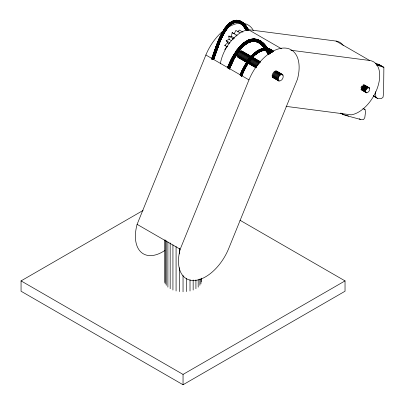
<?xml version="1.0" encoding="UTF-8"?>
<svg xmlns="http://www.w3.org/2000/svg" width="405" height="405" viewBox="0 0 405 405"><rect width="100%" height="100%" fill="white"/><g stroke="black" fill="none" stroke-linecap="round" stroke-linejoin="round"><path stroke-width="0.61" d="M262.941 45.902C263.69 50.757 268.895 45.831 264.192 44.697M264.951 44.93C265.903 45.983 263.908 47.633 263.063 46.484M256.466 51.693L256.633 51.263L257.114 51.324L257.879 52.655L255.97 53.819M231.63 22.113C232.045 19.875 234.419 24.016 232.313 23.333M342.792 113.678L342.929 114.478L346.604 115.683L360.278 119.379L363.574 119.597L364.794 117.658L365.523 111.988L365.067 109.598L363.012 108.408M375.501 91.682L375.86 97.21L377.409 98.344L381.459 98.526L383.054 97.24L383.596 92.608L383.874 67.478L379.1 64.547L375.425 63.347L380.057 66.02L383.732 67.225M264.632 48.57L263.24 46.286M227.488 67.605L229.741 62.603M228.865 64.309C230.389 65.549 232.404 65.969 231.832 62.871M229.331 68.546C233.523 54.113 252.983 27.049 266.829 48.468L266.941 47.663L266.196 47.107M269.563 54.24L267.948 51.562C265.953 53.075 264.232 46.752 268.475 54.427M269.826 53.004L268.591 50.453M238.256 51.739L241.972 47.471L243.815 45.912L243.258 44.616L242.114 44.145L244.18 42.611L245.46 43.963L245.43 44.575L244.767 44.565M243.85 70.591L242.529 74.161L240.697 73.366L241.188 73.426M240.038 22.007L241.836 23.277C242.428 22.219 244.119 23.055 243.415 24.138L245.81 26.684L247.946 29.904M242.529 74.161L243.273 72.1M245.465 41.973L245.698 41.421L247.617 40.394L248.28 40.616L248.807 41.376L248.817 42.404L248.305 42.697L251.956 41.442L254.988 41.239C255.909 40.621 255.428 38.596 254.188 39.052M230.161 67.331L229.498 69.113L230.197 67.443L229.802 67.068M278.807 80.929C276.696 78.732 279.546 73.791 282.508 74.525C284.624 76.727 281.774 81.663 278.807 80.929L272.833 77.482M365.588 91.403C365.128 89.297 369.137 85.678 369.674 89.049C370.135 91.15 366.125 94.775 365.588 91.403L361.265 88.908M230.455 24.771C234.905 20.169 242.468 21.597 245.683 26.857C244.742 28.016 243.127 26.619 243.202 25.449M230.587 22.953C230.318 20.68 233.396 24.138 231.463 24.022M224.679 32.03L221.93 36.941L220.254 36.075L224 29.398L225.828 30.608L224.876 32.127L224.228 31.772M225.828 30.633L224.993 31.539M244.109 27.044L244.007 26.178M240.96 22.594L241.982 23.115L244.387 25.672L245.678 25.52L245.81 26.684M250.037 58.153C249.06 56.827 252.158 59.034 251.029 58.917M245.683 26.857L246.402 27.844C245.592 29.388 243.714 26.568 245.136 28.056M246.534 27.677L246.544 26.644L245.288 26.548L242.149 22.984M247.237 28.75L247.252 27.727L246.599 27.459L245.82 27.742L244.387 25.672M254.811 53.313C254.35 51.136 257.438 54.852 255.408 54.042M232.348 21.49L228.369 24.528L228.359 24.087L229.681 24.928L229.934 25.515L229.584 25.712M246.691 27.312C233.644 9.229 220.178 36.749 217.09 47.972L215.85 47.425L217.88 41.411L217.141 43.355L218.695 44.099L221.778 36.885L225.509 30.314L229.787 25.095L233.159 22.599L235.406 21.723L237.613 21.465L239.719 21.809L241.689 22.665L245.141 25.571L248.042 29.727L247.961 28.882L246.903 28.689L247.774 30.132M241.385 76.094L244.969 68.253L248.417 62.4L252.715 56.857L256.071 53.678L259.661 51.258L264.87 49.547L269.284 49.911L272.833 51.653L272.909 51.106L270.965 49.78L271.674 50.083L271.654 51.136L270.925 51.673L270.14 51.222L271.512 52.27L270.322 51.496M247.171 41.037C247.45 39.822 249.936 38.961 250.467 40.444C250.887 41.072 250.457 42.434 249.556 41.938M239.011 47.937L238.844 47.517L240.595 45.684L241.734 46.413L242.185 47.471M238.844 47.517C239.441 47.294 241.4 49.142 240.347 49.051C246.61 39.665 260.506 37.25 266.409 48.256M244.615 42.56L243.764 43.148L244.18 42.611M234.52 38.171L231.397 36.369L232.176 32.516L237.082 35.615M236.12 36.025L236.343 34.926M230.526 22.599C228.218 24.234 230.05 22.083 230.703 23.758C231.093 26.335 231.017 23.637 233.148 23.136M257.879 52.655L254.355 55.667L254.168 54.898L253.231 54.164L251.333 55.91L252.826 57.085L251.763 58.067M246.534 43.538L247.075 43.441L247.182 42.773L246.134 41.411L243.835 42.722M242.291 44.054L240.428 45.947L240.504 45.704M228.79 24.118L225.205 28.178L225.043 27.91L226.82 29.19L225.939 30.097M243.415 24.138L240.656 22.386L240.393 21.116L239.527 21.095M216.802 47.344L217.784 47.972L222.335 35.579M258.937 51.85L261.412 50.772L261.316 49.876L260.572 49.243L258.274 50.458L259.62 49.84M257.712 52.944C259.676 53.126 260.445 50.2 258.481 50.144M217.774 47.917L213.607 59.672L218.437 46.119L218.022 45.745L213.222 59.252M215.85 47.425L216.462 45.304L211.618 59.003M215.764 47.35L217.946 41.391M215.971 47.512L218.923 39.609M217.495 46.033L215.966 50.336M218.173 45.831L213.374 59.343M217.637 47.77L219.454 42.434M217.723 47.846L218.381 45.998M217.753 48.013L218.427 46.064M211.572 58.938L215.718 47.279M211.704 59.084L216.569 45.294M211.825 59.17L216.498 45.892M212.185 58.674C217.556 45.724 220.32 28.502 233.69 21.03C235.614 19.091 235.994 23.692 234.181 22.432M212.357 58.76C217.925 45.74 220.563 27.246 235.011 20.771C238.079 18.407 238.388 23.667 236.085 22.042M212.341 59.429C216.518 48.367 219.475 36.354 226.982 26.917C230.06 22.913 235.432 19.02 240.631 21.389M212.544 59.51C217.141 47.567 220.138 34.04 229.412 24.599C231.837 22.275 235.148 20.372 238.621 20.944C239.512 21.354 242.22 21.349 241.613 22.867M212.858 59.079L213.481 57.333M214.098 55.581L215.551 51.501M212.746 59.575C216.883 49.162 227.747 6.981 245.982 26.128M213.045 59.165L217.191 47.507M213.344 59.059L218.781 43.699M213.303 59.672L218.928 43.786M213.44 59.682L220.568 40.368L220.209 40.125M213.546 59.672L218.234 46.2M218.093 46.19L216.371 45.431L217.333 43.234M216.705 45.304L217.277 43.76M218.406 46.165L219.049 43.872M255.135 52.635L252.998 54.513L254.811 52.62M217.272 43.497L222.036 32.608L221.196 34.374L222.796 35.23L226.653 28.957L229.863 25.252L233.184 22.791L235.396 21.936L237.573 21.678L240.656 22.386M221.93 36.941L218.695 44.099M218.994 44.14L219.839 42.14M242.534 23.455C243.375 22.072 240.383 21.268 243.461 23.186M227.524 67.721L228.192 66.466M227.625 67.559L228.066 66.455M227.605 67.797L228.997 64.248M227.721 67.888C230.926 59.91 234.925 52.063 240.859 45.755M227.878 67.984C232.941 56.386 239.497 41.583 253.333 39.067C255.347 41.32 251.692 41.837 250.072 41.796M228.066 68.086C232.936 56.791 239.071 43.254 251.814 39.417L252.285 40.682L251.465 41.624M228.268 68.182C233.564 56.351 242.089 36.627 258.157 39.973C259.038 41.072 257.114 42.925 256.39 41.431L254.239 41.113M228.486 68.278C233.766 56.492 242.246 36.825 258.258 40.166M228.714 68.364C233.579 55.941 246.928 30.598 263.179 43.345C263.488 44.732 260.942 45.537 260.977 43.856M228.931 68.44C233.184 53.824 252.938 26.416 266.971 48.058M229.144 68.501C233.366 53.976 252.978 26.73 266.92 48.266M229.432 68.88L230.075 67.255M229.407 69.128L233.123 60.968L232.05 63.124L230.663 62.598L229.868 62.092L230.931 59.864L232.09 57.692L234.222 58.857L237.907 52.736L235.918 51.374L234.708 53.592M164.901 250.422A38.333 22.133 -60 0 1 137.103 224.355L205.877 54.999A38.333 22.133 -60 0 1 222.709 31.276M180.195 249.232L248.974 79.881A38.333 22.133 -60 0 1 283.951 48.033A38.333 22.133 -60 0 1 297.422 79.304L228.648 248.66A38.333 22.133 -60 0 1 193.666 280.508A38.333 22.133 -60 0 1 180.195 249.232L137.103 224.355M219.571 42.287C216.376 42.874 219.657 37.331 218.234 40.94M217.91 41.558L218.69 39.579M219.662 41.452L220.026 40.566M219.631 41.978L223.352 34.04M219.707 42.302L220.568 40.368M240.089 74.879L240.732 73.351M240.119 74.93L240.803 73.346M240.185 74.996L242.61 69.533L245.87 63.544L247.435 64.522L248.629 62.598L247.055 61.53L241.562 71.396L243.375 72.232M240.286 75.067C243.096 68.177 246.655 61.484 251.662 55.92M240.408 75.143C243.223 68.253 246.787 61.555 251.794 55.991M240.357 75.72L243.997 67.757L247.516 61.778L251.935 56.082L255.408 52.792L260.987 49.425L266.151 48.428L266.323 49.82L265.366 50.154L268.864 50.524L271.973 52.002M240.727 75.305C245.658 63.985 253.601 48.023 267.857 48.848C268.692 52.037 263.615 48.944 266.399 51.405M240.904 75.386C245.891 63.853 256.233 43.664 271.75 50.235M241.086 75.457C245.967 63.823 257.433 42.393 272.909 51.106M241.264 75.517C246.119 63.949 257.514 42.611 272.914 51.288M241.233 76.059C246.063 64.436 257.362 42.793 272.889 51.47M242.134 74.424L241.638 75.932M241.517 76.12L245.04 68.197M241.623 76.125L242.494 74.08M241.734 76.089L242.529 74.125M230.197 67.443L227.964 66.602L228.911 64.248M228.425 65.914L229.119 64.268M229.934 67.468L233.943 58.664M230.151 67.468L231.113 65.23M231.002 24.442L228.779 26.765L228.562 26.062L227.494 25.232L226.122 26.512L227.838 27.874L227.438 27.834M260.44 49.253L260.071 49.633L262.663 48.742L263.194 49.673L262.835 50.559L260.496 50.974M220.315 40.48L218.604 39.619L220.31 36.03L219.464 37.908L221.1 38.693M218.614 39.665L219.576 37.802L218.67 39.72M219.115 39.169L219.702 37.837M218.877 39.877L222.345 32.795L225.403 28.021M221.51 37.25C220.907 39.837 218.832 44.879 222.051 36.85M220.548 40.51L221.338 38.622M240.697 73.401L241.598 71.381L242.038 71.493M240.727 73.452L241.663 71.386M241.036 73.386L241.674 71.928M242.418 74.186L243.339 72.156M228.906 64.37L229.903 62.046L230.263 62.127M228.992 64.441L232.212 57.804L236.09 51.425M231.108 64.476L231.589 63.408M231.068 65.291L232.04 63.023M244.256 24.907L244.321 23.971L243.233 22.923M234.93 20.873L235.123 20.544M219.905 37.402L220.523 36.096M222.142 36.916L221.393 38.678M221.327 38.743L222.198 36.966M241.598 71.467L242.808 69.493M241.765 71.407L242.686 69.447M243.273 72.242L244.174 70.181M243.344 72.242L245.258 68.344L244.099 70.262L242.59 69.422M234.287 33.696L235.867 30.385L240.033 32.79M229.913 62.147L230.931 59.864L233.123 60.968M230.106 62.081L233.275 55.551L235.386 56.781L236.616 54.751L234.535 53.44L232.212 57.804M245.05 25.758L245.131 24.837L244.387 24.432M242.539 69.478L245.87 63.544M244.099 70.262L247.42 64.501M220.31 36.121L221.181 34.309M220.74 35.67L222.284 32.739M226.739 29.054L224.755 32.025L222.218 36.997M222.142 37.007L223.201 33.954M222.198 37.012L224.876 32.127M230.982 59.935L232.161 57.723M232.895 60.917L236.444 54.594L240.656 48.803M233.012 60.958L234.07 58.745M233.088 60.973L234.161 58.801M227.392 25.753L227.195 25.292L227.494 25.232M245.263 68.364L243.618 67.534L245.592 64.076M245.303 67.721L245.82 66.769M245.086 68.308L247.288 64.405M245.177 68.344L248.589 62.547M221.287 34.435L224.213 29.474M222.917 35.281L223.768 33.58M232.789 21.257C233.923 19.729 235.163 23.632 233.32 22.877M232.121 57.743L233.331 55.581M234.358 58.229L235.092 56.614M234.12 58.826L236.54 54.67M223.702 33.564C220.933 33.18 222.973 29.712 224.648 31.954M224.755 32.025L223.955 33.691M247.187 64.4L246.078 66.293L246.311 66.435L244.585 65.463L244.848 65.6M233.285 55.561L235.983 51.384M233.665 55.08L234.611 53.516M263.488 48.747C265.503 47.056 265.24 51.916 262.708 50.61M234.87 20.65L233.903 20.898L235.011 20.69M245.982 63.661L247.055 61.53M245.875 63.59L249.966 57.707M246.291 63.185L246.898 62.228M248.518 62.481L247.42 64.516M223.55 30.633L224.198 29.616L224 29.423M224.775 32.081L225.798 30.562M236.758 54.194L242.261 47.228M236.302 54.609L237.856 52.67M224.74 49.663L227.159 46.135M247.207 61.747L246.989 61.55L248.356 59.575L249.941 60.765L248.488 62.583L249.941 60.765M247.035 61.601L248.412 59.581M247.86 60.806L248.518 59.864M248.381 62.527L254.411 55.328M248.569 62.618L249.905 60.664M224.031 29.469L225.089 27.899M225.165 27.915L223.003 30.983M224.097 29.535L225.271 27.96M225.722 30.608L226.795 29.135M225.793 30.633L226.82 29.19M236.15 51.688C235.518 50.696 237.629 48.463 238.596 50.088C240.114 50.635 238.484 52.923 237.583 52.67M235.948 51.491L238.889 47.476M236.034 51.582L239.087 47.496M237.821 52.777L239.289 50.828M240.56 22.579L239.755 23.125L238.935 22.538M226.172 26.492L225.033 27.94L226.253 26.502M225.114 28.077L226.365 26.538M226.582 29.175L228.835 26.482M226.689 29.216L227.823 27.803M226.765 29.236L227.838 27.874M248.427 59.773L249.809 57.687M248.361 59.692L249.875 57.682M250.001 60.249L250.69 59.363M249.855 60.775L251.313 58.836M249.915 60.78L251.338 58.907M241.512 23.055L240.676 23.586L239.249 22.989M237.775 31.929L239.279 30.046L242.934 32.157M237.325 49.456L238.975 47.471M239.071 50.873L240.742 49.02M242.423 23.642L241.567 24.158L240.818 23.748L242.231 24.811L243.299 24.32M249.769 57.763L251.449 55.86M249.794 57.834L251.545 55.88M249.85 57.93L253.353 54.204M251.146 58.963L252.826 57.085M251.232 58.988L252.841 57.171M226.101 26.558L227.291 25.201M226.117 26.629L227.377 25.201M227.681 27.93L228.871 26.593M227.767 27.94L228.871 26.679M251.814 39.417C248.032 39.113 255.844 39.153 256.603 39.417C258.01 41.158 254.978 42.682 253.773 41.042M238.834 47.582L240.595 45.684M238.859 47.679L242.418 44.064M238.92 47.8L242.57 44.115L246.134 41.411M240.6 49.132L242.271 47.339M244.23 25.824L242.676 24.047L242.995 23.758L244.757 25.454L246.665 28.304M244.134 25.085L243.051 25.555L242.428 24.994L245.096 28.213M267.578 50.033C267.087 50.898 265.796 49.582 267.411 50.255M251.318 55.971L253.231 54.164M251.444 56.285L257.114 51.324L260.85 49.329M252.366 57.151L253.53 55.966M252.497 57.221L256.117 53.824M254.436 55.444L252.614 57.262L260.238 61.666M252.781 57.267L254.436 55.546M227.195 25.292L228.43 24.047M227.2 25.378L228.531 24.042M227.23 25.485L228.653 24.062M228.688 26.765L229.934 25.515M228.779 26.765L229.924 25.616M243.476 24.897L243.987 24.518M244.929 25.935L244.215 26.376L243.364 26.138M240.418 45.836L242.185 44.084M241.826 47.42L242.595 46.681M241.972 47.471L245.516 44.317M242.094 47.491L243.856 45.811M246.402 27.844L247.106 28.912C245.587 30.684 244.331 26.543 246.346 30.34C248.427 31.306 240.727 22.305 241.77 24.558M227.342 46.904L224.74 45.401L227.681 42.798L229.245 43.705M255.337 39.523L255.874 39.209L256.603 39.417M252.968 54.295L254.902 52.594M252.968 54.391L255.008 52.599M254.274 55.688L256.117 54.067M228.314 24.158L229.589 23.034M228.304 24.259L229.696 23.019M228.324 24.381L229.822 23.034M229.706 25.738L231.002 24.578M229.807 25.728L230.977 24.695M243.815 45.912L243.359 45.947M236.226 20.488L237.315 20.503M243.511 45.993L248.817 42.404M243.643 46.003L245.491 44.464M242.114 44.145L243.926 42.646M242.074 44.246L244.038 42.606M242.985 44.018L243.81 43.335M249.394 39.675L249.105 39.832L251.475 39.219M230.723 24.842L232.03 23.905M254.745 52.68L256.729 51.227M254.704 52.766L256.851 51.227M254.689 52.878L256.978 51.258M256.107 53.885L257.879 52.513M255.808 54.235L257.848 52.777M256.006 54.214L257.793 52.873M229.448 23.166L230.87 22.143M229.417 23.282L231.007 22.153M262.663 48.742L261.989 48.803L264.247 48.352M238.348 20.837L239.36 20.736L239.74 21.597L239.152 22.655L238.165 22.518L239.755 23.125M243.78 42.834L245.825 41.376M243.754 42.976L245.972 41.371M244.934 44.641L248.878 42.236M245.227 44.687L247.151 43.315M245.344 44.651L247.075 43.441M265.285 48.397L266.151 48.428M240.327 21.698L241.056 21.485L241.689 22.062M254.254 41.396L254.988 41.239M256.552 51.334L258.592 50.104M256.497 51.43L258.719 50.098M256.471 51.551L260.709 49.268M257.656 52.625C261.797 49.445 268.829 48.332 272.626 51.987C268.242 48.625 262.04 49.592 257.793 52.691M257.615 52.979L259.605 51.713M230.587 22.321L232.055 21.435M230.541 22.447L232.197 21.44M231.609 24.072L233.088 23.272M231.741 24.087L233.002 23.379M239.962 220.229L345.035 280.893L345.035 291.225L183.045 384.75L21.06 291.225L21.06 280.893L143.097 210.433M21.06 280.893L183.045 374.417L345.035 280.893M266.92 50.347C268.54 52.199 270.525 48.63 268.312 48.762M236.859 20.25L235.254 20.422L237.178 20.382M236.991 22.407C233.665 23.581 238.565 21.126 235.558 20.301M245.592 41.507L247.774 40.384M245.906 41.553L247.941 40.419M246.842 43.573L248.721 42.535M256.902 39.771L257.686 39.624L258.157 39.973M258.223 40.323C261.311 39.568 258.739 44.58 256.78 41.897M237.457 20.478L239.208 20.655M258.319 50.326L260.572 49.243M259.073 51.916L264.683 50.048M259.21 51.946L261.266 51.02M231.812 21.531L233.229 20.893M231.726 21.637L233.381 20.898M231.665 21.774L235.882 20.351M232.465 23.419C238.469 19.521 245.081 24.751 247.652 30.208M232.617 23.465L234.141 22.791M232.759 23.475L234.039 22.903M227.681 42.798L226.152 40.642L229.169 39.371L231.255 40.576M247.359 40.546L249.561 39.66M247.268 40.677L249.733 39.69M247.774 40.611L248.913 40.151M247.966 42.586C254.517 38.571 262.678 42.226 266.247 48.428M248.305 42.697C254.674 38.703 262.597 42.626 266.055 48.575M248.462 42.687L250.356 41.872M266.1 50.088C265.305 49.81 259.959 50.914 261.164 51.101M253.333 39.067L252.614 39.042L254.927 39.077M260.319 49.299L262.238 48.666M260.212 49.38L262.374 48.656M260.132 49.491L262.521 48.681M260.911 51.157L262.951 50.473M261.043 51.146L262.835 50.559M260.769 51.131L264.571 50.164M232.966 21.004L234.404 20.518M232.865 21.116L234.556 20.523M233.629 23.009C239.446 20.169 244.995 25.459 247.475 30.329M233.776 23.014L235.082 22.569M269.603 49.233C270.282 48.924 270.839 49.774 270.555 50.372C270.145 52.417 265.634 49.223 269.614 51.116M249.237 39.73L251.297 39.189M250.067 42.034L251.804 41.548M236.201 22.194C237.613 23.51 239.856 21.328 237.968 20.361M262.106 48.716L264.1 48.327M262.455 48.813L264.389 48.413M234.115 20.635L235.72 20.306M233.999 20.751L236.034 20.432M234.48 22.639C239.962 21.03 244.645 25.606 247.04 30.031M234.637 22.68L235.973 22.452M250.958 39.265L253.155 38.991M250.806 39.371L251.905 39.224M251.287 41.593L253.343 41.335M253.165 41.401L252.315 41.032M263.62 50.007L264.303 50.306M267.771 48.696L267.072 48.397L269.067 48.883M259.878 40.854C263.615 40.495 261.696 45.927 259.914 43.188L260.628 43.775M259.539 42.925L258.785 42.409C259.306 44.393 262.025 41.988 260.471 40.956M263.954 48.342L265.872 48.271M263.817 48.392L266.019 48.332M263.736 50.134C266.779 49.628 269.983 50.291 272.489 52.123M264.009 50.291L265.964 50.174M264.156 50.316L265.817 50.23M235.401 20.341L237.021 20.296M271.659 52.331L271.993 52.351L268.945 50.478M261.058 41.669L261.812 41.892M262.167 42.586L262.926 42.814L263.179 43.345M265.108 45.871L265.994 46.256M252.786 38.976L254.75 39.002M252.462 41.188C257.575 40.849 262.227 43.892 265.057 47.962M252.624 41.31L254.816 41.345M252.801 41.386L254.629 41.411M237.436 49.385L235.897 51.425M243.572 23.566L244.22 23.824M265.569 48.261L267.533 48.468M265.422 48.311L267.659 48.57M265.366 50.154L267.381 50.306M265.513 50.215L267.229 50.357L267.948 51.562M229.169 39.371L228.764 36.121L231.397 36.369M228.764 36.121L232.931 38.526L233.984 38.627M236.692 20.25L238.135 20.402M236.525 20.29L238.287 20.488M236.368 20.372L239.497 20.858M236.338 22.315C241.127 22.341 244.64 26.234 246.837 30.086M236.49 22.402L237.821 22.543M220.33 63.833A29.914 17.273 -60 0 1 248.437 29.681L336.059 41.072L369.684 60.487A29.914 17.273 -60 0 1 377.561 87.46A29.914 17.273 -60 0 1 351.17 114.838L286.082 106.373M290.83 50.235L369.684 60.487M254.563 38.971L256.264 39.224M254.375 38.986L256.441 39.3M254.077 41.32L256.026 41.614M255.833 41.629L255.459 41.523L257.155 42.004M265.072 45.082L263.427 43.593L264.08 44.327M267.082 48.489L267.745 48.873L266.86 47.491M267.229 48.382L268.935 48.787M266.92 48.448L269.173 49.015M267.239 48.64L268.161 48.848M266.642 50.185L268.707 50.605M266.774 50.286L268.55 50.655M237.791 20.356L239.36 20.736M237.482 22.498L238.803 22.771M376.442 65.068L380.057 66.02M241.901 24.68L242.231 24.811M256.071 39.194L257.869 39.7M255.874 39.209L258.025 39.817M255.682 39.27L256.623 39.533M256.4 41.447C260.096 42.267 263.088 44.899 265.28 47.881M255.742 41.528L257.357 41.988M224.74 45.401L225.706 45.694M268.631 48.701L270.236 49.258M268.469 48.711L270.368 49.354M268.743 48.919L270.474 49.486M268.176 50.352L271.811 52.083M267.847 50.357L269.781 51.101M239.036 20.609L240.393 21.116M238.859 20.604L240.524 21.237M238.302 22.639L239.573 23.12M257.494 39.589L259.367 40.379M257.291 39.604L259.494 40.53M257.094 39.665L260.845 41.411M256.486 41.619L258.613 42.515M256.623 41.776L258.41 42.525M258.213 42.495L257.646 41.958L261.994 44.828L264.835 48.008M269.457 51.086L269.077 50.802M263.336 46.752C259.372 44.12 265.503 47.344 263.969 43.826M269.933 49.172L272.793 50.792M270.089 49.197L271.573 49.957M269.765 49.182L271.674 50.083M269.183 50.929L270.758 51.683M240.069 20.984L241.517 21.733M239.887 20.984L241.618 21.885M239.704 21.02L241.623 22.113M239.112 22.867L242.418 24.821L245.972 29.322M363.123 108.545L365.067 109.598M240.322 23.536L240.033 23.333L241.208 24.103M259.028 40.181L260.628 41.072M258.83 40.151L260.754 41.229M258.628 40.161L259.463 40.621M257.742 42.14L259.595 43.183M257.874 42.297L259.397 43.148M378.721 64.446L383.874 67.478M377.825 64.061L382.457 66.739M376.129 64.4L378.189 65.59M364.206 84.913L369.076 87.723M364.439 85.111L369.33 87.936M363.543 84.787L369.517 88.234M363.163 84.873L368.029 87.682M363.305 85.369L367.634 87.87M362.905 85.642L367.234 88.143M362.521 86.002L366.849 88.498M361.63 86.108L366.5 88.923M361.321 86.579L366.191 89.394M361.604 87.399L365.933 89.895M360.875 87.601L365.745 90.411M361.3 88.422L365.629 90.922M373.283 95.727L375.86 97.21M373.288 95.965L377.409 98.344M361.3 89.343L365.629 91.839M360.875 89.404L366.849 92.856M361.604 90.016L366.5 92.841M248.437 29.681L281.526 48.782M226.152 40.642L229.797 42.748M241.77 51.005L251.545 56.649M276.534 71.072L282.508 74.525M359.245 118.781L360.278 119.379M241.375 50.858L251.328 56.604M252.416 57.232L260.385 61.833M276.139 70.931L282.832 74.793M240.924 50.838L250.7 56.482M252.33 57.424L260.476 62.127M275.683 70.91L281.657 74.358M281.986 74.55L283.075 75.178M240.433 50.954L250.751 56.908M252.381 57.849L259.985 62.243M275.192 71.022L281.166 74.469M239.375 50.873L250.239 57.145M251.869 58.087L260.02 62.79M274.681 71.26L280.66 74.707M239.411 51.541L250.275 57.814M251.358 58.441L259.509 63.145M274.175 71.609L280.149 75.062M238.92 51.997L249.784 58.269M250.867 58.897L259.018 63.6M273.684 72.065L279.658 75.517M238.469 52.539L249.333 58.806M250.417 59.434L258.567 64.137M273.228 72.606L279.207 76.054M347.439 115.511L348.467 116.103M345.576 115.086L346.604 115.683M238.069 53.141L248.933 59.413M250.022 60.041L258.167 64.744M272.833 73.209L278.807 76.661M341.116 113.182L344.204 114.964M340.732 113.086L343.303 114.569M237.745 53.784L248.609 60.056M249.698 60.684L257.843 65.387M272.509 73.857L278.483 77.304M340.873 113.294L342.929 114.478M236.96 54.133L247.825 60.406M249.455 61.347L257.059 65.737M272.266 74.52L278.24 77.968M237.355 55.1L247.678 61.059M248.761 61.687L256.912 66.39M272.119 75.168L278.093 78.621M237.305 55.718L247.08 61.363M248.71 62.304L256.314 66.693M272.069 75.791L278.043 79.238M237.355 56.28L246.589 61.611M248.219 62.552L256.365 67.255M272.119 76.348L278.093 79.8M236.96 56.447L246.736 62.092M247.825 62.719L255.97 67.422M272.266 76.828L278.24 80.281M237.745 57.14L246.979 62.471M248.068 63.099L256.213 67.802M272.509 77.213L279.207 81.076M238.069 57.414L246.761 62.431M247.85 63.058L255.995 67.762M205.877 54.999L248.974 79.881M271.294 49.8L272.692 50.665M270.965 49.78L272.864 50.939M270.216 51.369L271.821 52.361M241.228 21.531L242.463 22.341M241.056 21.485L242.56 22.488M240.874 21.48L244.382 24.143M239.937 22.199L240.767 22.979L239.861 22.402M241.38 24.148L239.826 22.812M260.288 40.88L261.934 42.044M260.086 40.844L263.134 43.143M258.841 42.616L261.782 44.839L264.617 48.008M258.932 42.798L260.719 43.958M259.058 42.955L260.521 43.922M272.413 50.509L273.481 51.329M272.251 50.478L273.557 51.476M272.079 50.488L273.593 51.643M271.907 50.534L272.94 51.329M242.175 22.133L243.364 23.039M241.815 22.083L242.716 22.781M240.919 23.9L242.058 24.761M261.473 41.695L263.048 42.965M260.056 43.573L261.579 44.803M260.182 43.73L261.397 44.722M246.053 29.747L246.346 30.34M243.076 22.837L244.321 23.971M241.836 23.277L242.676 24.047M241.608 24.239L243.051 25.555M241.674 24.411L242.873 25.51M232.176 32.516L233.285 33.559M262.769 42.697L264.095 43.978M262.587 42.616L264.176 44.155M262.729 42.92L264.222 44.358M261.028 44.272L263.523 46.833M261.114 44.454L262.399 45.694M244.094 23.708L245.131 24.837M243.937 23.622L245.192 25.004M243.375 23.591L246.868 28.249M242.489 25.161L243.648 26.34M263.817 43.71L265.154 45.254M263.63 43.634L265.199 45.451M261.989 45.046L262.622 45.76M255.302 41.406L255.059 41.057M245.035 24.695L245.901 25.778M244.752 24.492L245.962 25.945M243.187 25.642L243.931 26.553M264.794 44.813L266.075 46.428M264.612 44.732L266.115 46.626M263.235 46.494L264.409 47.967M262.977 46.312L264.227 47.886M245.805 25.636L246.635 26.786M245.678 25.52L246.691 26.948M245.526 25.434L246.711 27.125M245.349 25.383L246.083 26.391M245.157 25.373L246.599 27.459M243.952 26.735L244.944 28.132M244.012 26.897L244.817 28.016M265.872 46.109L266.941 47.663M265.715 45.993L266.976 47.856M265.533 45.912L266.11 46.737M263.832 47.046L264.399 47.856M263.827 47.253L264.394 48.058M246.412 26.527L247.404 28.026M246.498 26.806L247.42 28.203M246.316 26.75L247.399 28.385M245.288 26.548L245.997 27.621M244.645 27.53L246.498 30.426M244.721 27.874L245.638 29.185M266.738 47.344L267.629 48.727M266.586 47.228L267.568 48.772M266.399 47.147L267.563 48.975M247.252 27.727L248.113 29.185M246.974 27.525L248.128 29.357M246.792 27.474L248.103 29.545M247.106 28.912L247.814 30.066M245.369 28.411L246.68 30.476M245.364 28.77L246.22 30.223M268.798 50.625L270.094 52.766M268.555 50.261L270.494 53.475M268.586 50.65L270.201 53.333M270.054 53.738L267.953 50.25M269.922 53.926L267.821 50.438M269.436 53.561L267.654 50.605M269.026 53.819L267.006 50.458M268.804 53.895L266.784 50.534M268.576 53.936L266.556 50.574M268.682 54.467L266.333 50.569M266.282 51.04L268.287 54.346M266.318 51.233L268.459 54.766M248.052 29.023L248.635 29.985M247.835 28.765L248.543 29.843M247.678 28.679L248.548 30.122M247.501 28.628L248.371 30.071M247.308 28.613L248.179 30.056M247.106 28.634L247.976 30.076M246.706 28.775L247.577 30.218M266.125 50.529L266.854 51.744M265.553 49.825L266.672 51.668M379.1 64.547L379.242 64.805M271.208 51.901L271.158 51.551M232.931 38.526L233.067 39.609M201.26 278.154L201.26 281.915M200.91 278.949L200.91 283.966M199.873 279.04L199.873 285.312M198.187 279.602L198.187 287.13M195.924 279.941L195.924 288.725M193.165 279.997L193.165 290.031M190.016 279.713L190.016 291.003M186.599 278.427L186.599 291.6M183.045 275.496L183.045 291.802M183.045 374.417L183.045 384.75M179.491 248.321L179.491 253.965M179.491 267.766L179.491 291.6M176.079 246.468L176.079 291.003M172.93 244.868L172.93 290.031M170.166 242.934L170.166 288.725M167.903 241.967L167.903 287.13M166.222 240.778L166.222 285.312M165.184 240.059L165.184 283.966M164.835 239.892L164.835 282.543M243.825 23.394A38.333 22.133 -60 0 1 253.312 30.38M227.974 27.418A38.333 22.133 -60 0 1 240.859 23.151M336.059 41.072A29.914 17.273 -60 0 1 343.227 45.436"/></g></svg>
